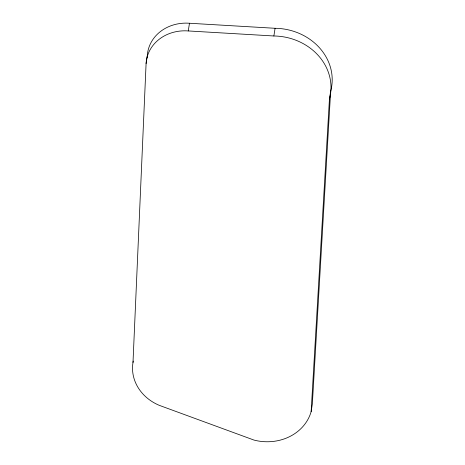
<?xml version="1.0" encoding="UTF-8"?>
<svg xmlns="http://www.w3.org/2000/svg" width="465" height="465" viewBox="0 0 465 465"><rect width="100%" height="100%" fill="white"/><g stroke="black" fill="none" stroke-linecap="round" stroke-linejoin="round"><path stroke-width="0.7" d="M132.996 362.479L146.091 63.566L147.295 55.87A40.397 35.7 8.9 0 1 189.476 23.25L275.082 28.289A55.881 49.389 8.9 0 1 330.65 91.279L312.346 403.946L311.137 411.641A47.18 41.699 8.9 0 1 254.035 440.088L159.268 405.341A44.518 39.345 8.9 0 1 132.996 362.479L133.217 361.084M147.231 57.323L147.295 55.87M311.137 411.641L329.447 98.975L330.65 91.279M146.091 63.566A40.397 35.7 8.9 0 1 188.267 30.946L189.476 23.25M329.447 98.975A55.881 49.389 8.9 0 0 273.879 35.985L275.082 28.289M188.267 30.946L273.879 35.985"/></g></svg>
